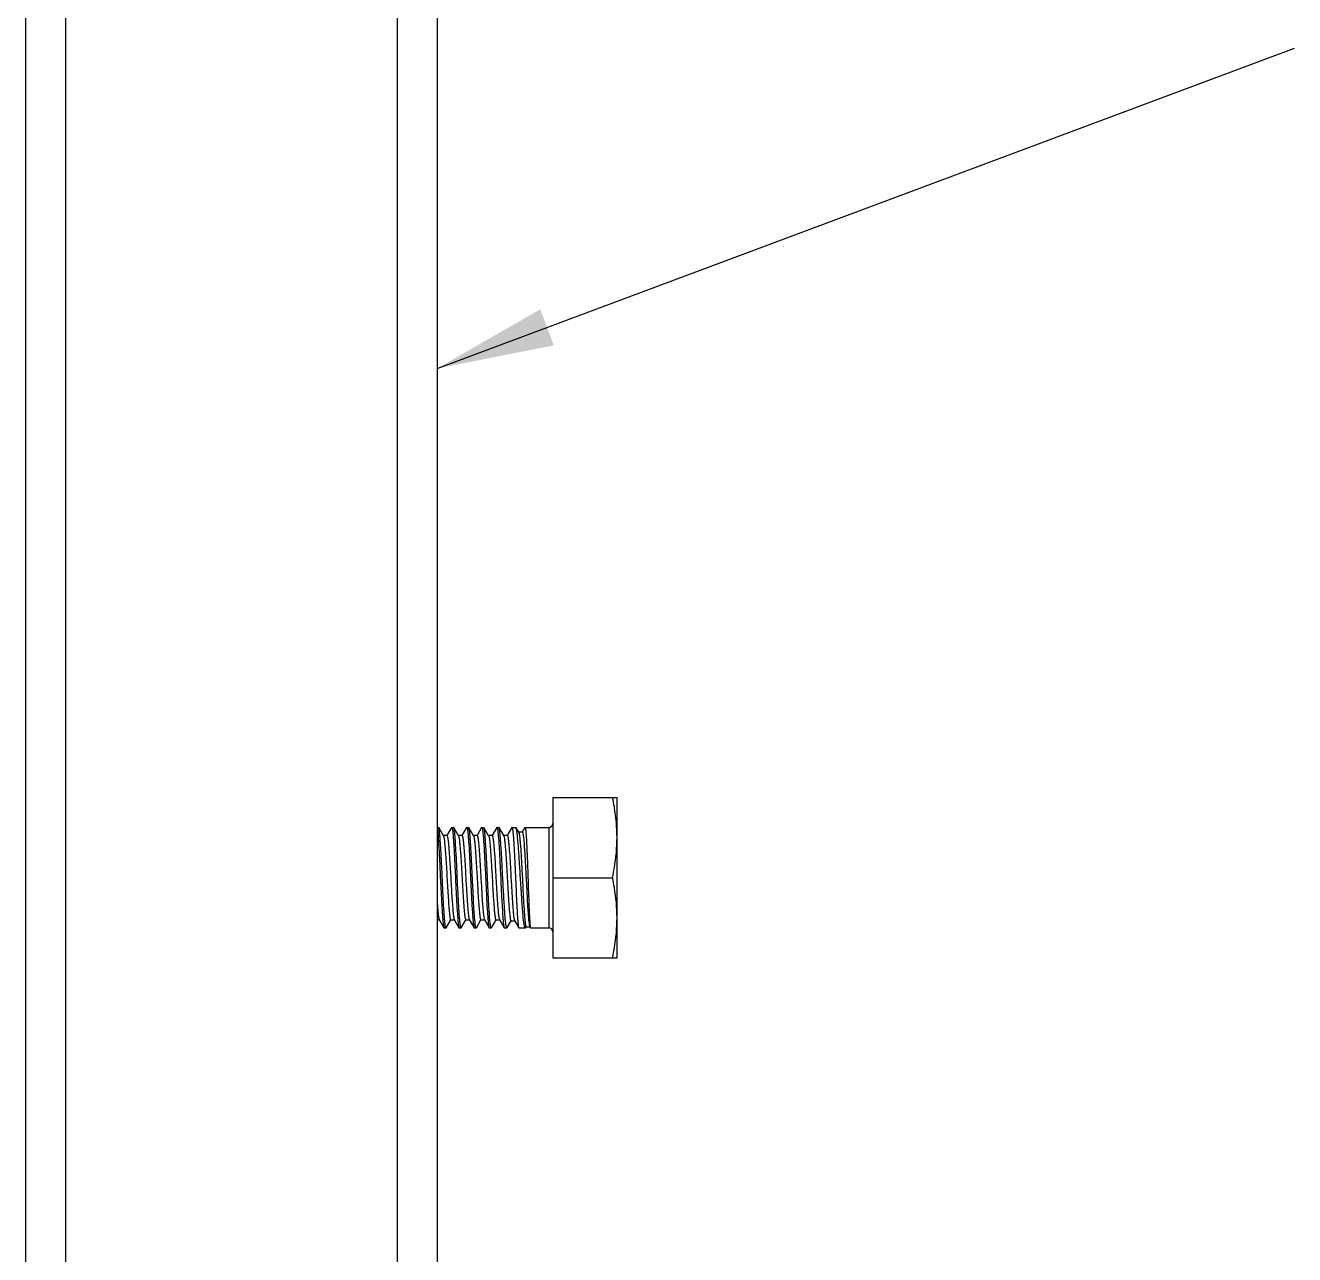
# Model space of a CAD drawing. Extents: x 185245 to 2166646, y -19957 to 815000.
# Drawn here: x 2005731 to 2006814, y 668126 to 669175 of the extents above; entities that cross this region are included whole.
import ezdxf

# ---------------------------------------------------------------- set-up
doc = ezdxf.new("R2010")
doc.units = 0
doc.header["$LTSCALE"] = 1000
doc.header["$MEASUREMENT"] = 0
doc.styles.get("Standard").update_dxf_attribs({"font": 'gbenor.shx', "bigfont": 'gbcbig.shx'})
doc.dimstyles.get("Standard").update_dxf_attribs({"dimscale": 100, "dimtxt": 3.5, "dimasz": 1, "dimexe": 2.5, "dimexo": 3, "dimgap": 1.5, "dimtad": 1, "dimdec": 0, "dimzin": 0, "dimdsep": 46, "dimtxsty": 'Standard', "dimblk": 'ARCHTICK', "dimcen": 0.09, "dimadec": 0, "dimazin": 0, "dimtfac": 1, "dimtdec": 0, "dimtix": 1, "dimtmove": 2, "dimatfit": 3, "dimfxl": 1, "dimtolj": 1, "dimtzin": 0, "dimarcsym": 0})

# ---------------------------------------------------------------- blocks, each defined once
blk = doc.blocks.new('gfhhrryyfd')
at = {"linetype": 'Continuous'}
for p, q in [((3692945, -1757267.8), (3692945, -1760122.7)), ((3692979.3, -1757267.8), (3692979.3, -1760122.7)), ((3693262.2, -1757267.8), (3693262.2, -1760122.7)), ((3693296.5, -1757267.8), (3693296.5, -1760122.7)), ((3693395, -1758658.5), (3693395, -1758795.6)), ((3693395, -1758658.5), (3693449.9, -1758658.5)), ((3693449.9, -1758795.6), (3693449.9, -1758658.5)), ((3693296.5, -1758684.2), (3693297.5, -1758684.2)), ((3693301.7, -1758691.3), (3693297.7, -1758684.3)), ((3693308.6, -1758684.3), (3693304.7, -1758691.1)), ((3693308.6, -1758684.3), (3693308.8, -1758684.2)), ((3693308.8, -1758684.2), (3693310.4, -1758684.2)), ((3693310.6, -1758684.3), (3693310.4, -1758684.2)), ((3693314.6, -1758691.3), (3693310.6, -1758684.3)), ((3693321.5, -1758684.3), (3693317.5, -1758691.1)), ((3693321.5, -1758684.3), (3693321.6, -1758684.2)), ((3693321.6, -1758684.2), (3693323.3, -1758684.2)), ((3693323.4, -1758684.3), (3693323.3, -1758684.2)), ((3693327.5, -1758691.3), (3693323.4, -1758684.3)), ((3693334.3, -1758684.3), (3693330.4, -1758691.1)), ((3693334.3, -1758684.3), (3693334.5, -1758684.2)), ((3693334.5, -1758684.2), (3693336.1, -1758684.2)), ((3693336.3, -1758684.3), (3693336.1, -1758684.2)), ((3693340.3, -1758691.3), (3693336.3, -1758684.3)), ((3693347.2, -1758684.3), (3693343.2, -1758691.1)), ((3693347.2, -1758684.3), (3693347.4, -1758684.2)), ((3693347.4, -1758684.2), (3693349, -1758684.2)), ((3693349.2, -1758684.3), (3693349, -1758684.2)), ((3693353.2, -1758691.2), (3693349.2, -1758684.3)), ((3693360, -1758684.3), (3693356.1, -1758691.1)), ((3693360, -1758684.3), (3693360.2, -1758684.2)), ((3693360.2, -1758684.2), (3693363.5, -1758684.2)), ((3693363.7, -1758684.4), (3693363.5, -1758684.2)), ((3693366, -1758688.3), (3693363.7, -1758684.4)), ((3693369.1, -1758688.3), (3693366, -1758688.3)), ((3693366.1, -1758688.5), (3693366, -1758688.3)), ((3693371.3, -1758684.3), (3693369, -1758688.3)), ((3693369, -1758688.3), (3693369, -1758688.3)), ((3693371.3, -1758684.3), (3693371.5, -1758684.2)), ((3693371.5, -1758684.2), (3693391.6, -1758684.2)), ((3693391.6, -1758684.2), (3693391.6, -1758769.9)), ((3693304.8, -1758691.1), (3693301.6, -1758691.1)), ((3693317.6, -1758691.1), (3693314.5, -1758691.1)), ((3693330.5, -1758691.1), (3693327.4, -1758691.1)), ((3693343.3, -1758691.1), (3693340.2, -1758691.1)), ((3693340.3, -1758691.3), (3693340.4, -1758691.4)), ((3693356.2, -1758691.1), (3693353.1, -1758691.1)), ((3693395, -1758727.1), (3693446.1, -1758727.1)), ((3693296.5, -1758763), (3693298.2, -1758763)), ((3693298.1, -1758762.8), (3693302.2, -1758769.8)), ((3693304.1, -1758769.8), (3693308.1, -1758763)), ((3693308, -1758763), (3693311.1, -1758763)), ((3693311, -1758762.8), (3693315, -1758769.8)), ((3693317, -1758769.8), (3693320.9, -1758763)), ((3693320.8, -1758763), (3693323.9, -1758763)), ((3693323.8, -1758762.8), (3693327.9, -1758769.8)), ((3693329.9, -1758769.8), (3693333.8, -1758763)), ((3693333.7, -1758763), (3693336.8, -1758763)), ((3693336.7, -1758762.8), (3693340.8, -1758769.8)), ((3693342.7, -1758769.8), (3693346.7, -1758763)), ((3693346.6, -1758763), (3693349.7, -1758763)), ((3693349.5, -1758762.6), (3693349.6, -1758762.8)), ((3693349.6, -1758762.8), (3693353.6, -1758769.8)), ((3693356.1, -1758769.7), (3693359.5, -1758763.9)), ((3693359.4, -1758763.9), (3693362.6, -1758763.9)), ((3693362.5, -1758763.7), (3693366, -1758769.8)), ((3693302.2, -1758769.8), (3693302.4, -1758769.9)), ((3693302.4, -1758769.9), (3693304, -1758769.9)), ((3693304.1, -1758769.8), (3693304, -1758769.9)), ((3693315, -1758769.8), (3693315.2, -1758769.9)), ((3693315.2, -1758769.9), (3693316.8, -1758769.9)), ((3693317, -1758769.8), (3693316.8, -1758769.9)), ((3693327.9, -1758769.8), (3693328.1, -1758769.9)), ((3693328.1, -1758769.9), (3693329.7, -1758769.9)), ((3693329.9, -1758769.8), (3693329.7, -1758769.9)), ((3693340.8, -1758769.8), (3693340.9, -1758769.9)), ((3693340.9, -1758769.9), (3693342.5, -1758769.9)), ((3693342.7, -1758769.8), (3693342.5, -1758769.9)), ((3693353.6, -1758769.8), (3693353.8, -1758769.9)), ((3693353.8, -1758769.9), (3693355.9, -1758769.9)), ((3693356.1, -1758769.7), (3693355.9, -1758769.9)), ((3693366, -1758769.8), (3693366.1, -1758769.9)), ((3693366.1, -1758769.9), (3693371.7, -1758769.9)), ((3693372, -1758769.7), (3693371.7, -1758769.9)), ((3693372, -1758769.7), (3693372.4, -1758768.9)), ((3693372.3, -1758768.9), (3693375.5, -1758768.9)), ((3693375.4, -1758768.7), (3693376, -1758769.9)), ((3693376, -1758769.9), (3693376.1, -1758769.9)), ((3693376.1, -1758769.9), (3693391.6, -1758769.9)), ((3693395, -1758795.6), (3693449.9, -1758795.6))]:
    blk.add_line(p, q, dxfattribs=at)
for centre, start, end in [((3693391.6, -1758680.8), 270, 0), ((3693391.6, -1758773.3), 0, 90)]:
    blk.add_arc(centre, 3.43, start, end, dxfattribs=at)
for points, knots in [([(3693449.9, -1758692.8), (3693449.9, -1758684.1), (3693448.8, -1758672.6), (3693446.6, -1758661.3), (3693446.1, -1758658.5)], [0, 0, 0, 0, 0.749211, 1, 1, 1, 1]), ([(3693296.5, -1758685.7), (3693296.8, -1758687.6), (3693297.3, -1758692.7), (3693297.9, -1758701.9), (3693298.5, -1758713.8), (3693298.9, -1758722.5), (3693299.1, -1758727.1)], [0, 0, 0, 0, 0.140047, 0.370694, 0.667791, 1, 1, 1, 1]), ([(3693297.7, -1758684.3), (3693297.7, -1758684.3), (3693297.7, -1758684.3), (3693297.6, -1758684.2), (3693297.5, -1758684.2)], [0, 0, 0, 0, 0.33644, 1, 1, 1, 1]), ([(3693299.8, -1758708.2), (3693299.7, -1758705.2), (3693299.4, -1758700.8), (3693299, -1758695.3), (3693298.8, -1758691.9), (3693298.5, -1758689.1), (3693298.3, -1758686.9), (3693298, -1758685.4), (3693297.8, -1758684.6), (3693297.7, -1758684.3)], [0, 0, 0, 0, 0.384278, 0.548795, 0.691198, 0.809122, 0.900672, 0.964483, 1, 1, 1, 1]), ([(3693308.8, -1758684.2), (3693308.8, -1758684.2), (3693309, -1758684.3), (3693309.2, -1758684.9), (3693309.4, -1758686.1), (3693309.7, -1758688.1), (3693310, -1758690.9), (3693310.2, -1758694.4), (3693310.5, -1758698.5), (3693310.8, -1758703.2), (3693311, -1758706.5), (3693311.1, -1758708.2)], [0, 0, 0, 0, 0.007293, 0.021459, 0.073997, 0.159035, 0.275243, 0.420481, 0.591942, 0.786408, 1, 1, 1, 1]), ([(3693313.6, -1758727.1), (3693313.4, -1758721.9), (3693313, -1758714.3), (3693312.5, -1758704.6), (3693312.1, -1758698.4), (3693311.8, -1758693.1), (3693311.4, -1758689), (3693311.1, -1758686.4), (3693310.8, -1758685), (3693310.7, -1758684.5), (3693310.6, -1758684.3)], [0, 0, 0, 0, 0.363934, 0.530187, 0.678191, 0.802879, 0.899992, 0.966292, 0.987243, 1, 1, 1, 1]), ([(3693321.6, -1758684.2), (3693321.7, -1758684.2), (3693321.9, -1758684.5), (3693322.1, -1758685.1), (3693322.3, -1758686.2), (3693322.5, -1758687.6), (3693322.7, -1758689.4), (3693322.9, -1758692.5), (3693323.3, -1758697.1), (3693323.7, -1758703.5), (3693324.1, -1758710.9), (3693324.5, -1758718.8), (3693324.7, -1758724.3), (3693324.9, -1758727.1)], [0, 0, 0, 0, 0.006687, 0.021748, 0.045922, 0.079138, 0.121135, 0.17154, 0.295605, 0.446631, 0.618866, 0.805704, 1, 1, 1, 1]), ([(3693326.5, -1758727.1), (3693326.2, -1758721.9), (3693325.9, -1758714.3), (3693325.3, -1758704.6), (3693325, -1758698.4), (3693324.6, -1758693.1), (3693324.2, -1758689), (3693323.9, -1758686.4), (3693323.7, -1758685), (3693323.5, -1758684.5), (3693323.4, -1758684.3)], [0, 0, 0, 0, 0.363936, 0.530191, 0.678194, 0.802878, 0.899991, 0.966291, 0.987243, 1, 1, 1, 1]), ([(3693334.5, -1758684.2), (3693334.6, -1758684.2), (3693334.8, -1758684.5), (3693334.9, -1758685.1), (3693335.1, -1758686.2), (3693335.3, -1758687.6), (3693335.5, -1758689.4), (3693335.8, -1758692.5), (3693336.1, -1758697.1), (3693336.5, -1758703.5), (3693336.9, -1758710.9), (3693337.3, -1758718.8), (3693337.6, -1758724.3), (3693337.7, -1758727.1)], [0, 0, 0, 0, 0.006686, 0.021748, 0.045922, 0.079137, 0.121134, 0.171539, 0.2956, 0.446625, 0.618862, 0.805702, 1, 1, 1, 1]), ([(3693339.3, -1758727.1), (3693339.1, -1758721.9), (3693338.7, -1758714.3), (3693338.2, -1758704.6), (3693337.8, -1758698.4), (3693337.5, -1758693.1), (3693337.1, -1758689), (3693336.8, -1758686.4), (3693336.5, -1758685), (3693336.4, -1758684.5), (3693336.3, -1758684.3)], [0, 0, 0, 0, 0.363938, 0.530193, 0.678196, 0.802878, 0.89999, 0.96629, 0.987243, 1, 1, 1, 1]), ([(3693347.4, -1758684.2), (3693347.5, -1758684.2), (3693347.6, -1758684.5), (3693347.8, -1758685.1), (3693348, -1758686.2), (3693348.2, -1758687.6), (3693348.4, -1758689.4), (3693348.7, -1758692.5), (3693349, -1758697.1), (3693349.4, -1758703.5), (3693349.8, -1758710.9), (3693350.2, -1758718.8), (3693350.4, -1758724.3), (3693350.6, -1758727.1)], [0, 0, 0, 0, 0.006686, 0.021748, 0.045923, 0.079138, 0.121135, 0.171539, 0.295599, 0.446623, 0.618861, 0.805701, 1, 1, 1, 1]), ([(3693352.4, -1758727.1), (3693352.1, -1758721.9), (3693351.7, -1758714.3), (3693351.2, -1758704.7), (3693350.8, -1758698.4), (3693350.4, -1758693.1), (3693350, -1758689), (3693349.7, -1758686.4), (3693349.4, -1758685), (3693349.3, -1758684.5), (3693349.2, -1758684.3)], [0, 0, 0, 0, 0.36329, 0.529314, 0.6772, 0.8019, 0.899174, 0.965796, 0.986969, 1, 1, 1, 1]), ([(3693360.2, -1758684.2), (3693360.3, -1758684.2), (3693360.5, -1758684.5), (3693360.6, -1758685.1), (3693360.8, -1758686.2), (3693361, -1758687.6), (3693361.2, -1758689.4), (3693361.4, -1758692.5), (3693361.8, -1758697.1), (3693362.1, -1758703.5), (3693362.5, -1758710.9), (3693362.9, -1758718.8), (3693363.1, -1758724.3), (3693363.2, -1758727.1)], [0, 0, 0, 0, 0.006577, 0.021598, 0.045743, 0.078947, 0.120936, 0.171341, 0.295421, 0.446481, 0.618759, 0.805647, 1, 1, 1, 1]), ([(3693367.5, -1758727.1), (3693367.1, -1758721.9), (3693366.7, -1758714.4), (3693366.1, -1758704.9), (3693365.6, -1758698.6), (3693365.1, -1758693.4), (3693364.7, -1758689.2), (3693364.3, -1758686.6), (3693364, -1758685.1), (3693363.8, -1758684.6), (3693363.7, -1758684.4)], [0, 0, 0, 0, 0.359931, 0.524763, 0.672002, 0.796741, 0.894844, 0.963163, 0.985535, 1, 1, 1, 1]), ([(3693366.1, -1758688.5), (3693366.2, -1758688.6), (3693366.3, -1758689.1), (3693366.6, -1758690.6), (3693366.9, -1758693.3), (3693367.3, -1758697.4), (3693367.7, -1758702.7), (3693368.1, -1758709), (3693368.5, -1758716), (3693368.9, -1758723.4), (3693369.3, -1758731), (3693369.6, -1758738.5), (3693370, -1758745.6), (3693370.4, -1758752.1), (3693370.8, -1758757.7), (3693371.1, -1758762.3), (3693371.5, -1758765.4), (3693371.7, -1758767.2), (3693371.9, -1758768.1), (3693372.1, -1758768.6), (3693372.2, -1758768.9), (3693372.3, -1758768.9)], [0, 0, 0, 0, 0.007107, 0.018639, 0.0548, 0.107312, 0.174177, 0.252841, 0.34033, 0.433375, 0.528546, 0.622381, 0.711512, 0.792794, 0.863403, 0.920942, 0.963521, 0.978774, 0.989867, 0.996808, 1, 1, 1, 1]), ([(3693369.1, -1758688.3), (3693369.2, -1758688.3), (3693369.4, -1758688.6), (3693369.5, -1758689.2), (3693369.7, -1758690.1), (3693370, -1758692.1), (3693370.4, -1758695.4), (3693370.7, -1758700.2), (3693371.1, -1758706), (3693371.5, -1758712.7), (3693371.9, -1758719.9), (3693372.3, -1758727.5), (3693372.7, -1758735.1), (3693373.1, -1758742.4), (3693373.4, -1758749.2), (3693373.8, -1758755.2), (3693374.2, -1758760.3), (3693374.5, -1758764.2), (3693374.9, -1758766.8), (3693375.1, -1758768.1), (3693375.3, -1758768.6), (3693375.4, -1758768.7)], [0, 0, 0, 0, 0.00344, 0.010899, 0.022787, 0.039077, 0.08427, 0.144807, 0.218371, 0.302169, 0.393053, 0.48765, 0.582499, 0.674175, 0.759417, 0.835242, 0.899047, 0.9487, 0.982621, 0.993382, 1, 1, 1, 1]), ([(3693371.5, -1758684.2), (3693371.5, -1758684.2), (3693371.7, -1758684.6), (3693371.8, -1758685.1), (3693371.9, -1758686.2), (3693372.1, -1758687.6), (3693372.2, -1758689.4), (3693372.5, -1758692.5), (3693372.7, -1758697.1), (3693373, -1758703.5), (3693373.3, -1758710.9), (3693373.6, -1758718.8), (3693373.8, -1758724.3), (3693373.9, -1758727.1)], [0, 0, 0, 0, 0.006021, 0.020821, 0.044863, 0.078011, 0.119986, 0.170402, 0.294571, 0.445788, 0.618273, 0.805395, 1, 1, 1, 1]), ([(3693301.7, -1758691.3), (3693301.9, -1758691.5), (3693302.1, -1758692.2), (3693302.3, -1758693.5), (3693302.6, -1758695.4), (3693302.9, -1758698.8), (3693303.4, -1758704.2), (3693303.7, -1758708.7), (3693303.8, -1758711.3)], [0, 0, 0, 0, 0.038835, 0.104857, 0.1976, 0.315752, 0.620526, 1, 1, 1, 1]), ([(3693304.8, -1758691.1), (3693304.9, -1758691.1), (3693305.2, -1758691.8), (3693305.4, -1758692.7), (3693305.7, -1758694.5), (3693305.9, -1758696.8), (3693306.2, -1758699.7), (3693306.6, -1758704.6), (3693306.9, -1758708.5), (3693307, -1758711.3)], [0, 0, 0, 0, 0.022134, 0.075093, 0.160257, 0.276417, 0.421479, 0.592671, 1, 1, 1, 1]), ([(3693314.6, -1758691.3), (3693314.7, -1758691.5), (3693314.8, -1758691.9), (3693315.1, -1758693.2), (3693315.4, -1758695.6), (3693315.8, -1758699.2), (3693316.2, -1758703.9), (3693316.6, -1758709.4), (3693317, -1758715.5), (3693317.3, -1758722.1), (3693317.7, -1758728.8), (3693318.1, -1758735.5), (3693318.5, -1758741.8), (3693318.9, -1758747.7), (3693319.2, -1758752.8), (3693319.6, -1758756.9), (3693319.9, -1758759.8), (3693320.2, -1758761.4), (3693320.4, -1758762.2), (3693320.6, -1758762.7), (3693320.7, -1758763), (3693320.8, -1758763)], [0, 0, 0, 0, 0.007395, 0.019019, 0.054844, 0.106491, 0.172173, 0.249556, 0.335869, 0.428015, 0.522682, 0.616468, 0.706, 0.788063, 0.859716, 0.918399, 0.962047, 0.977755, 0.989231, 0.996485, 1, 1, 1, 1]), ([(3693317.6, -1758691.1), (3693317.7, -1758691.1), (3693317.9, -1758691.4), (3693318, -1758691.9), (3693318.2, -1758692.7), (3693318.5, -1758694.4), (3693318.8, -1758697.2), (3693319.2, -1758701.4), (3693319.6, -1758706.4), (3693320, -1758712.3), (3693320.4, -1758718.6), (3693320.7, -1758725.3), (3693321.1, -1758732.1), (3693321.5, -1758738.6), (3693321.9, -1758744.7), (3693322.3, -1758750.2), (3693322.6, -1758754.9), (3693323, -1758758.6), (3693323.3, -1758760.9), (3693323.6, -1758762.2), (3693323.8, -1758762.7), (3693323.8, -1758762.8)], [0, 0, 0, 0, 0.003516, 0.010771, 0.022251, 0.037961, 0.081618, 0.140314, 0.21198, 0.294058, 0.383605, 0.477402, 0.572078, 0.664229, 0.750542, 0.827917, 0.893586, 0.945213, 0.981012, 0.992619, 1, 1, 1, 1]), ([(3693327.5, -1758691.3), (3693327.6, -1758691.5), (3693327.7, -1758691.9), (3693328, -1758693.2), (3693328.3, -1758695.6), (3693328.7, -1758699.2), (3693329.1, -1758703.9), (3693329.4, -1758709.4), (3693329.8, -1758715.5), (3693330.2, -1758722.1), (3693330.6, -1758728.8), (3693331, -1758735.5), (3693331.3, -1758741.8), (3693331.7, -1758747.7), (3693332.1, -1758752.8), (3693332.5, -1758756.9), (3693332.8, -1758759.8), (3693333.1, -1758761.4), (3693333.3, -1758762.2), (3693333.4, -1758762.7), (3693333.6, -1758763), (3693333.7, -1758763)], [0, 0, 0, 0, 0.007397, 0.019019, 0.054844, 0.106491, 0.172173, 0.249556, 0.335869, 0.428015, 0.522683, 0.616468, 0.706, 0.788064, 0.859716, 0.918399, 0.962047, 0.977754, 0.989232, 0.996484, 1, 1, 1, 1]), ([(3693330.5, -1758691.1), (3693330.6, -1758691.1), (3693330.7, -1758691.4), (3693330.9, -1758691.9), (3693331.1, -1758692.7), (3693331.4, -1758694.4), (3693331.7, -1758697.2), (3693332.1, -1758701.4), (3693332.4, -1758706.4), (3693332.8, -1758712.3), (3693333.2, -1758718.6), (3693333.6, -1758725.3), (3693334, -1758732.1), (3693334.4, -1758738.6), (3693334.7, -1758744.7), (3693335.1, -1758750.2), (3693335.5, -1758754.9), (3693335.9, -1758758.6), (3693336.2, -1758760.9), (3693336.5, -1758762.2), (3693336.6, -1758762.7), (3693336.7, -1758762.8)], [0, 0, 0, 0, 0.003515, 0.010771, 0.022249, 0.037962, 0.081619, 0.140314, 0.21198, 0.294058, 0.383605, 0.477402, 0.572078, 0.664229, 0.750541, 0.827917, 0.893586, 0.945213, 0.981012, 0.992621, 1, 1, 1, 1]), ([(3693340.4, -1758691.4), (3693340.6, -1758691.8), (3693340.8, -1758693.2), (3693341.2, -1758695.8), (3693341.6, -1758699.6), (3693341.9, -1758704.3), (3693342.3, -1758709.8), (3693342.7, -1758715.9), (3693343.1, -1758722.5), (3693343.5, -1758729.2), (3693343.8, -1758735.8), (3693344.2, -1758742.1), (3693344.6, -1758747.9), (3693345, -1758752.9), (3693345.3, -1758757), (3693345.7, -1758759.8), (3693345.9, -1758761.4), (3693346.1, -1758762.3), (3693346.3, -1758762.7), (3693346.5, -1758763), (3693346.6, -1758763)], [0, 0, 0, 0, 0.020603, 0.057806, 0.110504, 0.176892, 0.254638, 0.340995, 0.432905, 0.527106, 0.620258, 0.709056, 0.790352, 0.861271, 0.919315, 0.962468, 0.977994, 0.989339, 0.996513, 1, 1, 1, 1]), ([(3693343.3, -1758691.1), (3693343.4, -1758691.1), (3693343.6, -1758691.4), (3693343.7, -1758691.8), (3693343.9, -1758692.6), (3693344.2, -1758694.3), (3693344.5, -1758697), (3693344.9, -1758701.1), (3693345.3, -1758706), (3693345.7, -1758711.7), (3693346, -1758718), (3693346.5, -1758726.7), (3693347, -1758735.4), (3693347.5, -1758743.8), (3693347.9, -1758749.3), (3693348.3, -1758754.1), (3693348.6, -1758757.9), (3693349, -1758760.6), (3693349.3, -1758762.1), (3693349.5, -1758762.6)], [0, 0, 0, 0, 0.003451, 0.010528, 0.02171, 0.037015, 0.079558, 0.136815, 0.206829, 0.287179, 0.375068, 0.467432, 0.652658, 0.739058, 0.81724, 0.884486, 0.938474, 0.977372, 1, 1, 1, 1]), ([(3693353.2, -1758691.2), (3693353.3, -1758691.4), (3693353.4, -1758691.8), (3693353.7, -1758693.2), (3693354, -1758695.6), (3693354.4, -1758699.3), (3693354.8, -1758704.1), (3693355.2, -1758709.7), (3693355.6, -1758715.9), (3693355.9, -1758722.6), (3693356.3, -1758729.4), (3693356.7, -1758736.2), (3693357.1, -1758742.6), (3693357.5, -1758748.5), (3693357.8, -1758753.6), (3693358.2, -1758757.8), (3693358.6, -1758760.7), (3693358.8, -1758762.3), (3693359, -1758763.2), (3693359.2, -1758763.6), (3693359.3, -1758763.9), (3693359.4, -1758763.9)], [0, 0, 0, 0, 0.007409, 0.01909, 0.055149, 0.107148, 0.173245, 0.251046, 0.337725, 0.430132, 0.524922, 0.618672, 0.708016, 0.789761, 0.861007, 0.919255, 0.962504, 0.978047, 0.989392, 0.996551, 1, 1, 1, 1]), ([(3693356.2, -1758691.1), (3693356.3, -1758691.1), (3693356.5, -1758691.3), (3693356.6, -1758691.8), (3693356.8, -1758692.7), (3693357.1, -1758694.4), (3693357.4, -1758697.3), (3693357.8, -1758701.5), (3693358.2, -1758706.7), (3693358.6, -1758712.7), (3693359, -1758719.1), (3693359.3, -1758725.9), (3693359.7, -1758732.7), (3693360.1, -1758739.4), (3693360.5, -1758745.6), (3693360.9, -1758751.1), (3693361.2, -1758755.8), (3693361.6, -1758759.5), (3693361.9, -1758761.9), (3693362.2, -1758763.1), (3693362.4, -1758763.6), (3693362.5, -1758763.7)], [0, 0, 0, 0, 0.003529, 0.010847, 0.022435, 0.038293, 0.08234, 0.141503, 0.213655, 0.296174, 0.386062, 0.480058, 0.574763, 0.666765, 0.752768, 0.829708, 0.894868, 0.945981, 0.981331, 0.99276, 1, 1, 1, 1]), ([(3693446.1, -1758727.1), (3693446.6, -1758724.2), (3693448.8, -1758712.9), (3693449.9, -1758701.4), (3693449.9, -1758692.8)], [0, 0, 0, 0, 0.250789, 1, 1, 1, 1]), ([(3693300.8, -1758727.1), (3693300.7, -1758725.4), (3693300.4, -1758719.2), (3693300.1, -1758712.9), (3693299.8, -1758708.2)], [0, 0, 0, 0, 0.258222, 1, 1, 1, 1]), ([(3693303.8, -1758711.3), (3693304, -1758714.1), (3693304.4, -1758720), (3693304.9, -1758728.9), (3693305.4, -1758737.6), (3693305.9, -1758745.7), (3693306.3, -1758751.7), (3693306.7, -1758755.9), (3693306.9, -1758758.3), (3693307.2, -1758760.2), (3693307.4, -1758761.7), (3693307.6, -1758762.5), (3693307.8, -1758763), (3693308, -1758763)], [0, 0, 0, 0, 0.165501, 0.339784, 0.511803, 0.670616, 0.80615, 0.862438, 0.909852, 0.947659, 0.975319, 0.992557, 1, 1, 1, 1]), ([(3693307, -1758711.3), (3693307.4, -1758716.9), (3693307.9, -1758725.3), (3693308.5, -1758736.4), (3693309, -1758744.2), (3693309.5, -1758751.1), (3693309.9, -1758756), (3693310.2, -1758759.1), (3693310.5, -1758760.8), (3693310.7, -1758762), (3693310.9, -1758762.6), (3693311, -1758762.8)], [0, 0, 0, 0, 0.324453, 0.489839, 0.64461, 0.779868, 0.887864, 0.929656, 0.962499, 0.985988, 1, 1, 1, 1]), ([(3693311.1, -1758708.2), (3693311.1, -1758709.7), (3693311.5, -1758716), (3693311.8, -1758722.3), (3693312, -1758727.1)], [0, 0, 0, 0, 0.238495, 1, 1, 1, 1]), ([(3693299.1, -1758727.1), (3693299.4, -1758732.3), (3693299.7, -1758739.8), (3693300.3, -1758749.5), (3693300.6, -1758755.8), (3693301, -1758761), (3693301.4, -1758765.1), (3693301.7, -1758767.8), (3693302, -1758769.1), (3693302.1, -1758769.6), (3693302.2, -1758769.8)], [0, 0, 0, 0, 0.363997, 0.530272, 0.678287, 0.802974, 0.90007, 0.966338, 0.987267, 1, 1, 1, 1]), ([(3693304, -1758769.9), (3693303.9, -1758769.9), (3693303.7, -1758769.6), (3693303.5, -1758769), (3693303.3, -1758767.9), (3693303.1, -1758766.5), (3693302.9, -1758764.7), (3693302.7, -1758761.6), (3693302.3, -1758757), (3693301.9, -1758750.6), (3693301.5, -1758743.3), (3693301.1, -1758735.3), (3693300.9, -1758729.8), (3693300.8, -1758727.1)], [0, 0, 0, 0, 0.006687, 0.021749, 0.045924, 0.07914, 0.121138, 0.171544, 0.295611, 0.44664, 0.618872, 0.805705, 1, 1, 1, 1]), ([(3693312, -1758727.1), (3693312.2, -1758732.3), (3693312.6, -1758739.8), (3693313.1, -1758749.5), (3693313.5, -1758755.8), (3693313.9, -1758761), (3693314.2, -1758765.1), (3693314.5, -1758767.8), (3693314.8, -1758769.1), (3693315, -1758769.6), (3693315, -1758769.8)], [0, 0, 0, 0, 0.363992, 0.530264, 0.678281, 0.802969, 0.900068, 0.966337, 0.987267, 1, 1, 1, 1]), ([(3693316.8, -1758769.9), (3693316.7, -1758769.9), (3693316.5, -1758769.6), (3693316.4, -1758769), (3693316.2, -1758767.9), (3693316, -1758766.5), (3693315.8, -1758764.7), (3693315.5, -1758761.6), (3693315.2, -1758757), (3693314.8, -1758750.6), (3693314.4, -1758743.3), (3693314, -1758735.3), (3693313.7, -1758729.8), (3693313.6, -1758727.1)], [0, 0, 0, 0, 0.006687, 0.02175, 0.045925, 0.079141, 0.121139, 0.171544, 0.29561, 0.446639, 0.618874, 0.805705, 1, 1, 1, 1]), ([(3693324.9, -1758727.1), (3693325.1, -1758732.3), (3693325.5, -1758739.8), (3693326, -1758749.5), (3693326.4, -1758755.8), (3693326.7, -1758761), (3693327.1, -1758765.1), (3693327.4, -1758767.8), (3693327.7, -1758769.1), (3693327.8, -1758769.6), (3693327.9, -1758769.8)], [0, 0, 0, 0, 0.36399, 0.530265, 0.678283, 0.80297, 0.900067, 0.966336, 0.987267, 1, 1, 1, 1]), ([(3693329.7, -1758769.9), (3693329.6, -1758769.9), (3693329.4, -1758769.6), (3693329.2, -1758769), (3693329, -1758767.9), (3693328.9, -1758766.5), (3693328.7, -1758764.7), (3693328.4, -1758761.6), (3693328, -1758757), (3693327.6, -1758750.6), (3693327.3, -1758743.3), (3693326.9, -1758735.3), (3693326.6, -1758729.8), (3693326.5, -1758727.1)], [0, 0, 0, 0, 0.006687, 0.02175, 0.045926, 0.079142, 0.121139, 0.171543, 0.295606, 0.446635, 0.618871, 0.805705, 1, 1, 1, 1]), ([(3693337.7, -1758727.1), (3693338, -1758732.3), (3693338.3, -1758739.8), (3693338.8, -1758749.5), (3693339.2, -1758755.8), (3693339.6, -1758761), (3693339.9, -1758765.1), (3693340.2, -1758767.8), (3693340.5, -1758769.1), (3693340.7, -1758769.6), (3693340.8, -1758769.8)], [0, 0, 0, 0, 0.363992, 0.53027, 0.678287, 0.802972, 0.900066, 0.966335, 0.987267, 1, 1, 1, 1]), ([(3693342.5, -1758769.9), (3693342.4, -1758769.9), (3693342.3, -1758769.6), (3693342.1, -1758769), (3693341.9, -1758767.9), (3693341.7, -1758766.5), (3693341.5, -1758764.7), (3693341.2, -1758761.6), (3693340.9, -1758757), (3693340.5, -1758750.6), (3693340.1, -1758743.3), (3693339.7, -1758735.3), (3693339.5, -1758729.8), (3693339.3, -1758727.1)], [0, 0, 0, 0, 0.006687, 0.021749, 0.045924, 0.07914, 0.121137, 0.17154, 0.295601, 0.446627, 0.618864, 0.805703, 1, 1, 1, 1]), ([(3693350.6, -1758727.1), (3693350.8, -1758732.3), (3693351.2, -1758739.8), (3693351.7, -1758749.5), (3693352.1, -1758755.8), (3693352.4, -1758761), (3693352.8, -1758765.1), (3693353.1, -1758767.8), (3693353.4, -1758769.1), (3693353.5, -1758769.6), (3693353.6, -1758769.8)], [0, 0, 0, 0, 0.363998, 0.530276, 0.678291, 0.802973, 0.900067, 0.966336, 0.987267, 1, 1, 1, 1]), ([(3693355.9, -1758769.9), (3693355.8, -1758769.9), (3693355.6, -1758769.6), (3693355.4, -1758769), (3693355.2, -1758767.9), (3693354.9, -1758765.8), (3693354.5, -1758762.2), (3693354.1, -1758757), (3693353.7, -1758750.6), (3693353.3, -1758743.3), (3693352.8, -1758735.3), (3693352.5, -1758729.8), (3693352.4, -1758727.1)], [0, 0, 0, 0, 0.007081, 0.022303, 0.046557, 0.07981, 0.172207, 0.296205, 0.44712, 0.619207, 0.805877, 1, 1, 1, 1]), ([(3693363.2, -1758727.1), (3693363.5, -1758732.3), (3693363.8, -1758739.9), (3693364.3, -1758749.6), (3693364.6, -1758755.9), (3693364.9, -1758761.2), (3693365.2, -1758764.9), (3693365.5, -1758767.2), (3693365.6, -1758768.4), (3693365.8, -1758769.2), (3693365.9, -1758769.7), (3693366, -1758769.8)], [0, 0, 0, 0, 0.366142, 0.533181, 0.681612, 0.806274, 0.90284, 0.939518, 0.968031, 0.988196, 1, 1, 1, 1]), ([(3693371.7, -1758769.9), (3693371.5, -1758769.9), (3693371.3, -1758769.6), (3693371.1, -1758769), (3693370.8, -1758767.9), (3693370.4, -1758765.8), (3693370, -1758762.2), (3693369.5, -1758757), (3693369, -1758750.6), (3693368.5, -1758743.3), (3693368, -1758735.3), (3693367.6, -1758729.8), (3693367.5, -1758727.1)], [0, 0, 0, 0, 0.007835, 0.023392, 0.047821, 0.08116, 0.173569, 0.297436, 0.448123, 0.619913, 0.806242, 1, 1, 1, 1]), ([(3693373.9, -1758727.1), (3693374, -1758729.7), (3693374.1, -1758735), (3693374.4, -1758742.7), (3693374.7, -1758749.9), (3693374.9, -1758756.2), (3693375.2, -1758761.4), (3693375.4, -1758765.1), (3693375.6, -1758767.4), (3693375.7, -1758768.5), (3693375.9, -1758769.3), (3693375.9, -1758769.7), (3693376, -1758769.9)], [0, 0, 0, 0, 0.188442, 0.370144, 0.538605, 0.687798, 0.812406, 0.907981, 0.943781, 0.971161, 0.989909, 1, 1, 1, 1]), ([(3693449.9, -1758761.3), (3693449.9, -1758752.7), (3693448.8, -1758741.2), (3693446.6, -1758729.9), (3693446.1, -1758727.1)], [0, 0, 0, 0, 0.749211, 1, 1, 1, 1]), ([(3693296.5, -1758749), (3693296.6, -1758750.8), (3693296.8, -1758754), (3693297.2, -1758758.1), (3693297.6, -1758760.7), (3693297.9, -1758762.1), (3693298, -1758762.6), (3693298.1, -1758762.8)], [0, 0, 0, 0, 0.381828, 0.682922, 0.89127, 0.958208, 1, 1, 1, 1]), ([(3693446.1, -1758795.6), (3693446.6, -1758792.8), (3693448.8, -1758781.5), (3693449.9, -1758770), (3693449.9, -1758761.3)], [0, 0, 0, 0, 0.250789, 1, 1, 1, 1])]:
    blk.add_open_spline(points, degree=3, knots=knots, dxfattribs=at)
blk.add_leader([(3693296.5, -1758292.3), (3694028.1, -1758018.9)], dimstyle='Standard', override={"dimgap": 20, "dimtad": 0})

msp = doc.modelspace()

# ---------------------------------------------------------------- block references
at = {"lineweight": -3, "xscale": 0.9999959468841553, "yscale": 0.9999959506094456, "zscale": 0.9999959495959999}
msp.add_blockref('gfhhrryyfd', (-1687199, 2427167.7, 0), dxfattribs=at)

doc.saveas('drawing.dxf')
